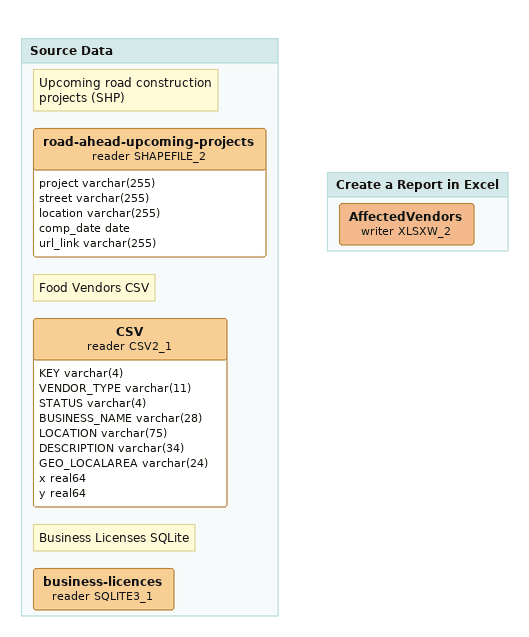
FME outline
Bookmark: Source Data
Note: Upcoming road construction projects (SHP)
road-ahead-upcoming-projects (reader SHAPEFILE_2)
    attributes: project varchar(255), street varchar(255), location varchar(255), comp_date date, url_link varchar(255)
Note: Food Vendors CSV
CSV (reader CSV2_1)
    attributes: KEY varchar(4), VENDOR_TYPE varchar(11), STATUS varchar(4), BUSINESS_NAME varchar(28), LOCATION varchar(75), DESCRIPTION varchar(34), GEO_LOCALAREA varchar(24), x real64, y real64
Note: Business Licenses SQLite
business-licences (reader SQLITE3_1)

Bookmark: Create a Report in Excel
AffectedVendors (writer XLSXW_2)
